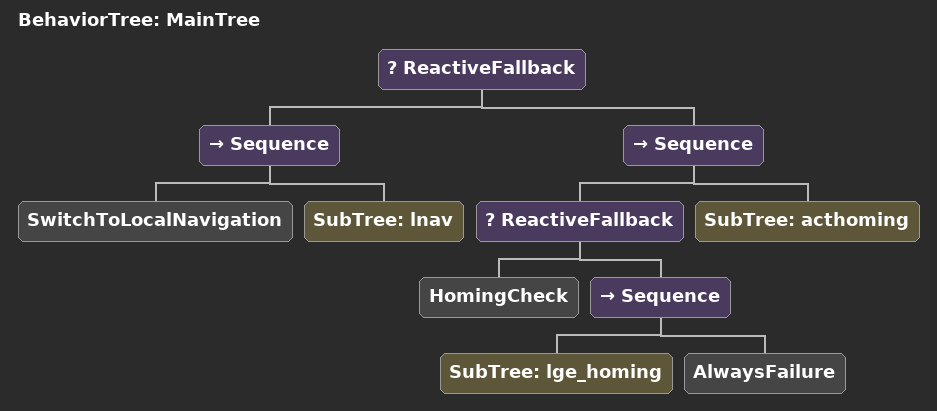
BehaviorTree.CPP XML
<root BTCPP_format="4">
  <include path="./lge_insp.xml" />
  <include path="./le_insp_opening.xml" />
  <include path="./le_opening.xml" />
  <include path="./lge_homing.xml" />
  <include path="./active_homing.xml" />
  <include path="./lnav.xml" />
  <BehaviorTree ID="MainTree">
    <ReactiveFallback>
      <Sequence>
        <SwitchToLocalNavigation/>
        <SubTree ID="lnav"/>
      </Sequence>
      <Sequence>
        <ReactiveFallback>
          <HomingCheck/>
          <Sequence>
            <SubTree ID="lge_homing"/>
            <AlwaysFailure/>
          </Sequence>
        </ReactiveFallback>
        <SubTree ID="acthoming"/>
      </Sequence>
    </ReactiveFallback>
  </BehaviorTree>
</root>
